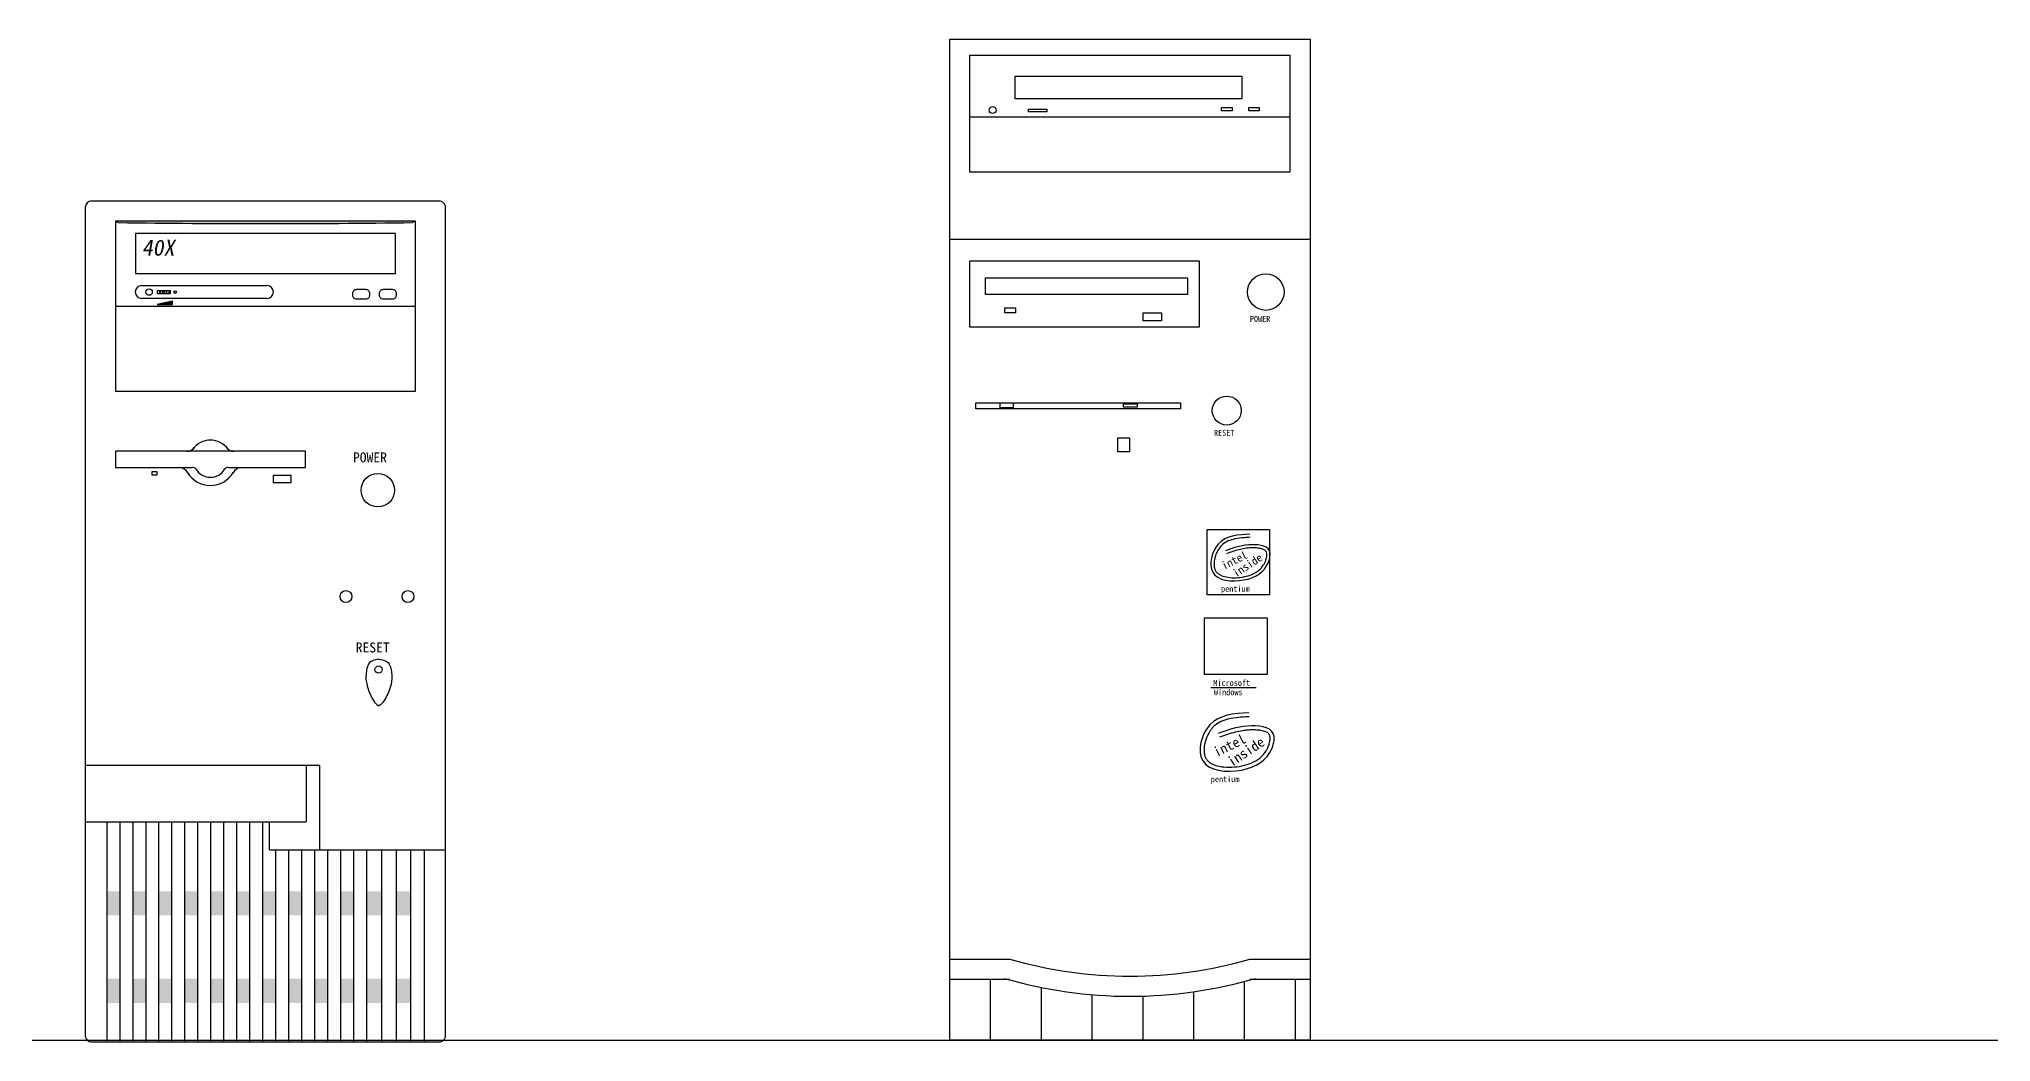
# Model space of a CAD drawing. Header units: millimetres. Extents: x 4513 to 24862, y 3359 to 11488.
# Drawn here: x 22888 to 23864, y 10879 to 11380 of the extents above; entities that cross this region are included whole.
import ezdxf

# ---------------------------------------------------------------- set-up
doc = ezdxf.new("R2010")
doc.units = ezdxf.units.MM
doc.layers.add('dwgmodels.com', color=169, linetype='Continuous')
doc.styles.add('ROMANS', font='SimSun.ttf', dxfattribs={"height": 150})

msp = doc.modelspace()

# ---------------------------------------------------------------- hatches: boundary and pattern name
h = msp.add_hatch(color=256)
h.dxf.hatch_style = 1
h.paths.add_polyline_path([(22926.16, 11289.33), (22927.61, 11288.57, 0.007013), (23074.71, 11288.57), (23076.16, 11289.33)])
h = msp.add_hatch(color=256)
h.dxf.hatch_style = 1
h.paths.add_polyline_path([(22947.14, 11247.73), (22954.67, 11247.73), (22954.67, 11249.29)])
h = msp.add_hatch(color=256)
h.dxf.hatch_style = 1
h.paths.add_polyline_path([(22928.35, 10954.57), (22921.86, 10954.57), (22921.86, 10942.54), (22928.35, 10942.54)])
h.paths.add_polyline_path([(22941.32, 10954.57), (22934.83, 10954.57), (22934.83, 10942.54), (22941.32, 10942.54)])
h.paths.add_polyline_path([(22954.3, 10954.57), (22947.81, 10954.57), (22947.81, 10942.54), (22954.3, 10942.54)])
h.paths.add_polyline_path([(22967.28, 10954.57), (22960.79, 10954.57), (22960.79, 10942.54), (22967.28, 10942.54)])
h.paths.add_polyline_path([(22980.26, 10954.57), (22973.77, 10954.57), (22973.77, 10942.54), (22980.26, 10942.54)])
h.paths.add_polyline_path([(22993.24, 10954.57), (22986.75, 10954.57), (22986.75, 10942.54), (22993.24, 10942.54)])
h.paths.add_polyline_path([(23006.22, 10954.57), (22999.73, 10954.57), (22999.73, 10942.54), (23006.22, 10942.54)])
h.paths.add_polyline_path([(23019.19, 10954.57), (23012.71, 10954.57), (23012.71, 10942.54), (23019.19, 10942.54)])
h.paths.add_polyline_path([(23032.17, 10954.57), (23025.68, 10954.57), (23025.68, 10942.54), (23032.17, 10942.54)])
h.paths.add_polyline_path([(23045.15, 10954.57), (23038.66, 10954.57), (23038.66, 10942.54), (23045.15, 10942.54)])
h.paths.add_polyline_path([(23059.26, 10954.57), (23051.64, 10954.57), (23051.64, 10942.54), (23059.26, 10942.54)])
h.paths.add_polyline_path([(23073.75, 10954.57), (23066.51, 10954.57), (23066.51, 10942.54), (23073.75, 10942.54)])
h.paths.add_polyline_path([(22928.35, 10910.85), (22921.86, 10910.85), (22921.86, 10898.82), (22928.35, 10898.82)])
h.paths.add_polyline_path([(22941.32, 10910.85), (22934.83, 10910.85), (22934.83, 10898.82), (22941.32, 10898.82)])
h.paths.add_polyline_path([(22954.3, 10910.85), (22947.81, 10910.85), (22947.81, 10898.82), (22954.3, 10898.82)])
h.paths.add_polyline_path([(22967.28, 10910.85), (22960.79, 10910.85), (22960.79, 10898.82), (22967.28, 10898.82)])
h.paths.add_polyline_path([(22980.26, 10910.85), (22973.77, 10910.85), (22973.77, 10898.82), (22980.26, 10898.82)])
h.paths.add_polyline_path([(22993.24, 10910.85), (22986.75, 10910.85), (22986.75, 10898.82), (22993.24, 10898.82)])
h.paths.add_polyline_path([(23006.22, 10910.85), (22999.73, 10910.85), (22999.73, 10898.82), (23006.22, 10898.82)])
h.paths.add_polyline_path([(23019.19, 10910.85), (23012.71, 10910.85), (23012.71, 10898.82), (23019.19, 10898.82)])
h.paths.add_polyline_path([(23032.17, 10910.85), (23025.68, 10910.85), (23025.68, 10898.82), (23032.17, 10898.82)])
h.paths.add_polyline_path([(23045.15, 10910.85), (23038.66, 10910.85), (23038.66, 10898.82), (23045.15, 10898.82)])
h.paths.add_polyline_path([(23059.26, 10910.85), (23051.64, 10910.85), (23051.64, 10898.82), (23059.26, 10898.82)])
h.paths.add_polyline_path([(23073.75, 10910.85), (23066.51, 10910.85), (23066.51, 10898.82), (23073.75, 10898.82)])

# ---------------------------------------------------------------- linework, layer by layer
for p, q in [((23343.26, 11380.25), (23523.26, 11380.25)), ((23343.26, 10880.25), (23343.26, 11380.25)), ((23523.26, 11380.25), (23523.26, 10880.25)), ((23353.25, 11313.81), (23353.25, 11372.25)), ((23353.25, 11341.29), (23353.25, 11372.25)), ((23353.25, 11372.25), (23513.13, 11372.25)), ((23353.25, 11372.25), (23513.13, 11372.25)), ((23513.13, 11372.25), (23513.13, 11313.81)), ((23513.13, 11372.25), (23513.13, 11341.29)), ((23375.97, 11361.78), (23489.1, 11361.78)), ((23375.97, 11350.45), (23375.97, 11361.78)), ((23489.1, 11361.78), (23489.1, 11350.45)), ((23489.1, 11350.45), (23375.97, 11350.45)), ((23479.06, 11344.34), (23479.06, 11346.08)), ((23479.06, 11346.08), (23484.3, 11346.08)), ((23484.3, 11346.08), (23484.3, 11344.34)), ((23492.6, 11344.34), (23492.6, 11346.08)), ((23492.6, 11346.08), (23497.84, 11346.08)), ((23497.84, 11346.08), (23497.84, 11344.34)), ((23513.13, 11341.29), (23353.25, 11341.29)), ((23382.52, 11343.9), (23382.52, 11345.21)), ((23382.52, 11345.21), (23391.69, 11345.21)), ((23391.69, 11343.9), (23382.52, 11343.9)), ((23391.69, 11345.21), (23391.69, 11343.9)), ((23484.3, 11344.34), (23479.06, 11344.34)), ((23497.84, 11344.34), (23492.6, 11344.34)), ((23513.13, 11313.81), (23353.25, 11313.81)), ((23343.26, 11280.25), (23523.26, 11280.25)), ((23353.21, 11236.31), (23353.21, 11269.5)), ((23353.21, 11269.5), (23467.92, 11269.5)), ((23467.92, 11269.5), (23467.92, 11236.31)), ((23361.03, 11252.58), (23361.03, 11261.04)), ((23361.03, 11261.04), (23462.06, 11261.04)), ((23462.06, 11261.04), (23462.06, 11252.58)), ((22948.19, 11254.7), (22948.19, 11253.07)), ((22948.52, 11254.7), (22948.52, 11253.07)), ((22949.52, 11254.7), (22949.52, 11253.07)), ((22950.14, 11254.7), (22950.14, 11253.07)), ((22950.81, 11254.7), (22950.81, 11253.07)), ((22951.8, 11254.7), (22951.8, 11253.07)), ((22952.94, 11254.7), (22952.94, 11253.07)), ((23462.06, 11252.58), (23361.03, 11252.58)), ((22926.16, 11246.83), (23076.16, 11246.83)), ((23370.81, 11243.47), (23370.81, 11246.07)), ((23370.81, 11246.07), (23376.02, 11246.07)), ((23376.02, 11243.47), (23370.81, 11243.47)), ((23376.02, 11246.07), (23376.02, 11243.47)), ((23439.9, 11239.56), (23439.9, 11243.47)), ((23439.9, 11243.47), (23449.02, 11243.47)), ((23449.02, 11239.56), (23439.9, 11239.56)), ((23449.02, 11243.47), (23449.02, 11239.56)), ((23467.92, 11236.31), (23353.21, 11236.31)), ((23356.17, 11195.53), (23356.17, 11198.53)), ((23356.17, 11198.53), (23458.5, 11198.53)), ((23458.5, 11195.53), (23356.17, 11195.53)), ((23368.35, 11195.97), (23368.35, 11198.55)), ((23368.35, 11198.55), (23374.82, 11198.55)), ((23374.82, 11195.97), (23368.35, 11195.97)), ((23374.82, 11198.55), (23374.82, 11195.97)), ((23429.84, 11197.91), (23429.84, 11196.62)), ((23436.96, 11197.91), (23429.84, 11197.91)), ((23429.84, 11196.62), (23436.96, 11196.62)), ((23436.96, 11196.62), (23436.96, 11197.91)), ((23458.5, 11198.53), (23458.5, 11195.53)), ((23427.25, 11174), (23427.25, 11181.11)), ((23427.25, 11181.11), (23433.07, 11181.11)), ((23433.07, 11181.11), (23433.07, 11174)), ((23433.07, 11174), (23427.25, 11174)), ((23471.8, 11135.26), (23503.08, 11135.26)), ((23471.8, 11102.6), (23471.8, 11135.26)), ((23503.08, 11135.26), (23503.08, 11102.6)), ((23503.08, 11102.6), (23471.8, 11102.6)), ((23470.52, 11062.86), (23470.52, 11091.11)), ((23470.52, 11091.11), (23501.8, 11091.11)), ((23501.8, 11091.11), (23501.8, 11062.86)), ((23501.8, 11062.86), (23470.52, 11062.86)), ((23473.62, 11056.31), (23496.32, 11056.31)), ((23028.16, 11017.33), (22911.16, 11017.33)), ((23021.48, 11017.33), (23021.48, 10989.33)), ((23028.16, 11017.33), (23028.16, 10975.33)), ((22911.16, 10989.33), (23021.48, 10989.33)), ((22921.86, 10989.33), (22921.86, 10879.33)), ((22928.35, 10989.33), (22928.35, 10879.33)), ((22934.83, 10989.33), (22934.83, 10879.33)), ((22941.32, 10989.33), (22941.32, 10879.33)), ((22947.81, 10989.33), (22947.81, 10879.33)), ((22954.3, 10989.33), (22954.3, 10879.33)), ((22960.79, 10989.33), (22960.79, 10879.33)), ((22967.28, 10989.33), (22967.28, 10879.33)), ((22973.77, 10989.33), (22973.77, 10879.33)), ((22980.26, 10989.33), (22980.26, 10879.33)), ((22986.75, 10989.33), (22986.75, 10879.33)), ((22993.24, 10989.33), (22993.24, 10879.33)), ((22999.73, 10989.33), (22999.73, 10879.33)), ((23003.16, 10975.33), (23003.16, 10989.33)), ((23003.16, 10975.33), (23091.16, 10975.33)), ((23006.22, 10975.33), (23006.22, 10879.33)), ((23012.71, 10975.33), (23012.71, 10879.33)), ((23019.19, 10975.33), (23019.19, 10879.33)), ((23025.68, 10975.33), (23025.68, 10879.33)), ((23032.17, 10975.33), (23032.17, 10879.33)), ((23038.66, 10975.33), (23038.66, 10879.33)), ((23045.15, 10975.33), (23045.15, 10879.33)), ((23051.64, 10975.33), (23051.64, 10879.33)), ((23059.26, 10975.33), (23059.26, 10879.33)), ((23066.51, 10975.33), (23066.51, 10879.33)), ((23073.75, 10975.33), (23073.75, 10879.33)), ((23080.47, 10975.33), (23080.47, 10879.33)), ((23343.26, 10920.66), (23373.26, 10920.66)), ((23493.26, 10920.66), (23523.26, 10920.66)), ((23343.26, 10910.66), (23373.26, 10910.66)), ((23363.59, 10880.25), (23363.59, 10910.66)), ((23490.59, 10880.25), (23490.59, 10909.55)), ((23493.26, 10910.66), (23523.26, 10910.66)), ((23515.99, 10880.25), (23515.99, 10910.66)), ((23388.99, 10880.25), (23388.99, 10906.52)), ((23414.39, 10880.25), (23414.39, 10902.92)), ((23439.79, 10880.25), (23439.79, 10902.23)), ((23465.19, 10880.25), (23465.19, 10904.41)), ((23523.26, 10880.25), (23343.26, 10880.25))]:
    msp.add_line(p, q)
for points in [[(22914.29, 10879.33), (23088.03, 10879.33, 0.414214), (23091.16, 10882.46), (23091.16, 11296.2, 0.414214), (23088.03, 11299.33), (22914.29, 11299.33, 0.414214), (22911.16, 11296.2), (22911.16, 10882.46, 0.414214)], [(23046.69, 11250.46), (23051.38, 11250.46, 0.414214), (23053.38, 11252.46), (23053.38, 11253.1, 0.414214), (23051.38, 11255.1), (23046.69, 11255.1, 0.414214), (23044.69, 11253.1), (23044.69, 11252.46, 0.414214)], [(23060.02, 11250.46), (23064.71, 11250.46, 0.414214), (23066.71, 11252.46), (23066.71, 11253.1, 0.414214), (23064.71, 11255.1), (23060.02, 11255.1, 0.414214), (23058.02, 11253.1), (23058.02, 11252.46, 0.414214)]]:
    msp.add_lwpolyline(points, format="xyb", close=True)
for points in [[(22926.16, 11289.33), (22927.61, 11288.57)], [(23076.16, 11289.33), (23074.71, 11288.57)], [(22939.31, 11257.14), (23001.93, 11257.14)], [(23001.93, 11250.67), (22939.31, 11250.67)], [(22982.73, 11166.33), (23021.16, 11166.33), (23021.16, 11174.33), (22926.16, 11174.33), (22926.16, 11166.33), (22964.6, 11166.33)], [(23057.87, 11070.5), (23056.25, 11070.26), (23054.97, 11069.87), (23053.99, 11069.37), (23053.26, 11068.78), (23052.73, 11068.1), (23052.36, 11067.38), (23052.11, 11066.61), (23051.92, 11065.84), (23051.76, 11065.07), (23051.63, 11064.31), (23051.53, 11063.56), (23051.45, 11062.8), (23051.41, 11062.05), (23051.4, 11061.29), (23051.44, 11060.52), (23051.51, 11059.75), (23051.62, 11058.97), (23051.78, 11058.17), (23051.97, 11057.37), (23052.2, 11056.55), (23052.46, 11055.73), (23052.76, 11054.89), (23053.09, 11054.05), (23053.44, 11053.21), (23053.82, 11052.35), (23054.24, 11051.51), (23054.7, 11050.67), (23055.2, 11049.87), (23055.77, 11049.11), (23056.4, 11048.41), (23057.09, 11047.77), (23057.87, 11047.2)], [(23057.87, 11070.5), (23059.5, 11070.26), (23060.77, 11069.87), (23061.76, 11069.37), (23062.49, 11068.78), (23063.02, 11068.1), (23063.39, 11067.38), (23063.64, 11066.61), (23063.83, 11065.84), (23063.99, 11065.07), (23064.12, 11064.31), (23064.22, 11063.56), (23064.3, 11062.8), (23064.34, 11062.05), (23064.34, 11061.29), (23064.31, 11060.52), (23064.24, 11059.75), (23064.13, 11058.97), (23063.97, 11058.17), (23063.78, 11057.37), (23063.55, 11056.55), (23063.28, 11055.73), (23062.99, 11054.89), (23062.66, 11054.05), (23062.31, 11053.21), (23061.92, 11052.35), (23061.51, 11051.51), (23061.05, 11050.67), (23060.54, 11049.87), (23059.98, 11049.11), (23059.35, 11048.41), (23058.65, 11047.77), (23057.87, 11047.2)]]:
    msp.add_lwpolyline(points)
for points in [[(22926.16, 11204.33), (23076.16, 11204.33), (23076.16, 11289.33), (22926.16, 11289.33)], [(22936.16, 11263.16), (23066.16, 11263.16), (23066.16, 11283.16), (22936.16, 11283.16)], [(22947.14, 11247.73), (22954.67, 11247.73), (22954.67, 11249.29)], [(22947.26, 11254.7), (22953.62, 11254.7), (22953.62, 11253.07), (22947.26, 11253.07)], [(22944.65, 11164.28), (22946.83, 11164.28), (22946.83, 11162.37), (22944.65, 11162.37)], [(23005.03, 11158.75), (23014.11, 11158.75), (23014.11, 11162.24), (23005.03, 11162.24)]]:
    msp.add_lwpolyline(points, close=True)
for centre, radius in [((23364.61, 11344.78), 1.75), ((23501.17, 11253.88), 9.13), ((22943.02, 11253.88), 1.63), ((22956.07, 11253.88), 0.652), ((23481.62, 11194.68), 7.24), ((23057.35, 11154.91), 8.38), ((23041.42, 11101.8), 2.97), ((23072.41, 11101.8), 2.97), ((23057.7, 11065.34), 1.77)]:
    msp.add_circle(centre, radius)
for centre, radius, start, end in [((23001.16, 16532.06), 5244.01, 269.19636, 270.80364), ((22939.31, 11253.91), 3.23, 90, 270), ((23001.93, 11253.91), 3.23, 270, 90), ((22962.1, 11178.33), 4, 267.88362, 329.82916), ((22973.66, 11169.12), 10.83, 35.45293, 144.54707), ((22985.22, 11178.33), 4, 210.17084, 272.11638), ((22957.59, 11160.74), 5.61, 29.35119, 85.18713), ((22973.66, 11170.41), 13.15, 210.32412, 329.67588), ((22964.36, 11163.09), 3.25, 49.69816, 85.88124), ((22973.66, 11169.65), 8.28, 209.57513, 330.42487), ((22982.96, 11163.09), 3.25, 94.11876, 130.30184), ((22989.73, 11160.74), 5.61, 94.81287, 150.64881), ((23433.26, 11127.47), 215.34, 253.82135, 286.17865), ((23433.26, 11127.47), 225.34, 253.82135, 286.17865)]:
    msp.add_arc(centre, radius, start, end)
for points in [[(23493.18, 11132.97), (23477.55, 11128.1), (23474.62, 11113.96), (23490.25, 11110.06), (23502.45, 11118.83), (23502.94, 11124.68), (23492.69, 11127.61), (23480.97, 11124.68)], [(23492.68, 11043.77), (23473.15, 11037.68), (23469.49, 11020.01), (23489.02, 11015.13), (23504.28, 11026.1), (23504.89, 11033.41), (23492.07, 11037.07), (23477.42, 11033.41)]]:
    msp.add_spline(points, degree=3)
for points in [[(23493.27, 11131.37), (23492.81, 11131.35), (23492.36, 11131.32), (23491, 11131.23), (23490.1, 11131.17), (23487.66, 11130.93), (23486.16, 11130.71), (23483.63, 11130.07), (23482.56, 11129.69), (23480.63, 11128.69), (23479.76, 11128.07), (23478.7, 11127), (23478.44, 11126.69), (23477.93, 11126.04), (23477.69, 11125.69), (23476.99, 11124.58), (23476.59, 11123.77), (23475.81, 11121.8), (23475.51, 11120.62), (23475.24, 11118.53), (23475.24, 11117.62), (23475.44, 11116.26), (23475.57, 11115.75), (23475.92, 11114.87), (23476.15, 11114.49), (23476.71, 11113.78), (23477.05, 11113.45), (23477.86, 11112.86), (23478.32, 11112.6), (23479.81, 11111.92), (23480.99, 11111.59), (23483.54, 11111.21), (23484.93, 11111.15), (23487.71, 11111.27), (23489.12, 11111.45), (23491.76, 11112), (23493, 11112.38), (23495.43, 11113.39), (23496.58, 11114.05), (23498.57, 11115.65), (23499.41, 11116.59), (23500.34, 11118.09), (23500.57, 11118.52), (23501.01, 11119.49), (23501.21, 11120.04), (23501.53, 11121.15), (23501.64, 11121.71), (23501.73, 11122.72), (23501.71, 11123.18), (23501.59, 11123.74), (23501.54, 11123.91), (23501.41, 11124.2), (23501.33, 11124.32), (23501.12, 11124.58), (23500.99, 11124.7), (23500.68, 11124.94), (23500.5, 11125.06), (23499.84, 11125.4), (23499.27, 11125.61), (23497.95, 11125.91), (23497.21, 11126.01), (23495.65, 11126.11), (23494.84, 11126.12), (23493.46, 11126.06), (23492.89, 11126.03), (23491.78, 11125.92), (23491.25, 11125.85), (23489.68, 11125.62), (23488.69, 11125.42), (23485.57, 11124.64), (23483.57, 11123.92), (23481.51, 11123.18)], [(23492.8, 11041.78), (23492.23, 11041.74), (23491.66, 11041.71), (23489.96, 11041.6), (23488.84, 11041.52), (23485.79, 11041.22), (23483.91, 11040.95), (23480.75, 11040.15), (23479.41, 11039.68), (23477, 11038.42), (23475.91, 11037.65), (23474.59, 11036.3), (23474.26, 11035.93), (23473.62, 11035.11), (23473.32, 11034.67), (23472.45, 11033.28), (23471.95, 11032.27), (23470.98, 11029.81), (23470.59, 11028.33), (23470.27, 11025.73), (23470.26, 11024.58), (23470.51, 11022.88), (23470.67, 11022.25), (23471.12, 11021.14), (23471.39, 11020.67), (23472.1, 11019.78), (23472.53, 11019.38), (23473.53, 11018.64), (23474.11, 11018.3), (23475.98, 11017.45), (23477.44, 11017.05), (23480.64, 11016.57), (23482.37, 11016.5), (23485.85, 11016.65), (23487.61, 11016.88), (23490.91, 11017.56), (23492.47, 11018.03), (23495.49, 11019.29), (23496.93, 11020.13), (23499.42, 11022.13), (23500.48, 11023.29), (23501.64, 11025.17), (23501.92, 11025.71), (23502.47, 11026.92), (23502.73, 11027.61), (23503.12, 11029), (23503.26, 11029.7), (23503.37, 11030.96), (23503.34, 11031.54), (23503.2, 11032.24), (23503.13, 11032.45), (23502.97, 11032.8), (23502.87, 11032.96), (23502.61, 11033.28), (23502.45, 11033.43), (23502.07, 11033.73), (23501.84, 11033.88), (23501.02, 11034.31), (23500.3, 11034.57), (23498.65, 11034.94), (23497.72, 11035.07), (23495.78, 11035.2), (23494.76, 11035.2), (23493.04, 11035.14), (23492.32, 11035.09), (23490.94, 11034.96), (23490.27, 11034.88), (23488.31, 11034.58), (23487.08, 11034.33), (23483.17, 11033.36), (23480.67, 11032.46), (23478.1, 11031.53)]]:
    msp.add_open_spline(points, degree=3, knots=[0, 0, 0, 0, 1.587627, 1.587627, 4.76288, 4.76288, 10.472466, 10.472466, 15.214981, 15.214981, 19.957496, 19.957496, 21.627542, 21.627542, 23.297587, 23.297587, 26.637678, 26.637678, 31.107177, 31.107177, 34.860723, 34.860723, 37.370812, 37.370812, 39.880902, 39.880902, 42.390991, 42.390991, 44.901081, 44.901081, 49.673486, 49.673486, 54.445891, 54.445891, 59.218296, 59.218296, 63.990702, 63.990702, 69.384347, 69.384347, 74.777992, 74.777992, 76.772284, 76.772284, 79.037621, 79.037621, 81.302958, 81.302958, 83.568296, 83.568296, 84.831334, 84.831334, 86.094373, 86.094373, 87.357412, 87.357412, 88.62045, 88.62045, 91.319359, 91.319359, 94.018267, 94.018267, 96.717176, 96.717176, 98.649757, 98.649757, 100.582339, 100.582339, 104.447501, 104.447501, 113.195338, 113.195338, 113.195338, 113.195338])
at = {"layer": 'dwgmodels.com'}
msp.add_line((4512.96, 10880.25), (24839.16, 10880.25), dxfattribs=at)

# ---------------------------------------------------------------- texts
at = {"style": 'ROMANS', "oblique": 10}
msp.add_text('40X', height=8, dxfattribs=at).set_placement((22939.37, 11272.05))
at = {"style": 'ROMANS'}
for s, height, p in [('POWER', 3, (23493.2, 11238.98)), ('RESET', 3, (23475.25, 11182.05)), ('POWER', 5, (23044.91, 11168.78)), ('pentium', 3, (23478.82, 11104.18)), ('RESET', 5, (23046.28, 11073.86)), ('Microsoft', 3, (23474.96, 11057.19)), ('Windows', 3, (23475.25, 11052.5)), ('pentium', 3, (23473.68, 11009.1))]:
    msp.add_text(s, height=height, dxfattribs=at).set_placement(p)
for s, height, rotation, p in [('intel', 4, 26.53016, (23480.27, 11115.09)), ('inside', 4, 33.64804, (23486.35, 11111.21)), ('intel', 5, 26.53016, (23476.54, 11021.42)), ('inside', 5, 33.64804, (23484.15, 11016.57))]:
    msp.add_text(s, height=height, rotation=rotation, dxfattribs=at).set_placement(p)

doc.saveas('drawing.dxf')
